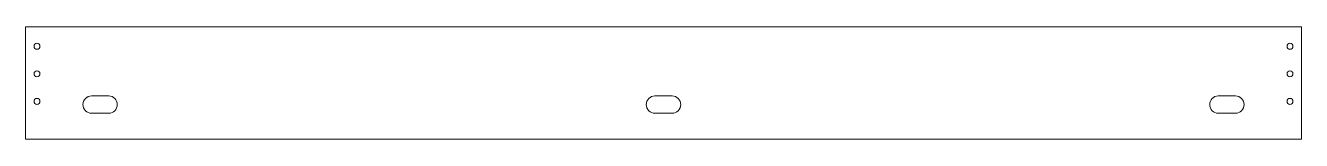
# Model space of a CAD drawing. Header units: millimetres. Extents: x -461695 to -456135, y -76492 to -76004.
import ezdxf

# ---------------------------------------------------------------- set-up
doc = ezdxf.new("R2010")
doc.units = ezdxf.units.MM
doc.header["$LTSCALE"] = 250
doc.layers.add('Part', color=7, linetype='Continuous', lineweight=0)

msp = doc.modelspace()

# ---------------------------------------------------------------- linework, layer by layer
at = {"layer": 'Part', "color": 3}
for p, q in [((-461694.6, -76491.7), (-461694.6, -76003.7)), ((-461694.6, -76003.7), (-456134.6, -76003.7)), ((-456134.6, -76003.7), (-456134.6, -76491.7)), ((-456134.6, -76491.7), (-461694.6, -76491.7))]:
    msp.add_line(p, q, dxfattribs=at)
for points in [[(-461407.1, -76379.2), (-461332.1, -76379.2, 1), (-461332.1, -76304.2), (-461407.1, -76304.2, 1)], [(-458952.1, -76379.2), (-458877.1, -76379.2, 1), (-458877.1, -76304.2), (-458952.1, -76304.2, 1)], [(-456497.1, -76379.2), (-456422.1, -76379.2, 1), (-456422.1, -76304.2), (-456497.1, -76304.2, 1)]]:
    msp.add_lwpolyline(points, format="xyb", close=True, dxfattribs=at)
for centre in [(-461644.6, -76087.7), (-456184.6, -76087.7), (-461644.6, -76207.7), (-456184.6, -76207.7), (-461644.6, -76327.7), (-456184.6, -76327.7)]:
    msp.add_circle(centre, 13, dxfattribs=at)

doc.saveas('drawing.dxf')
